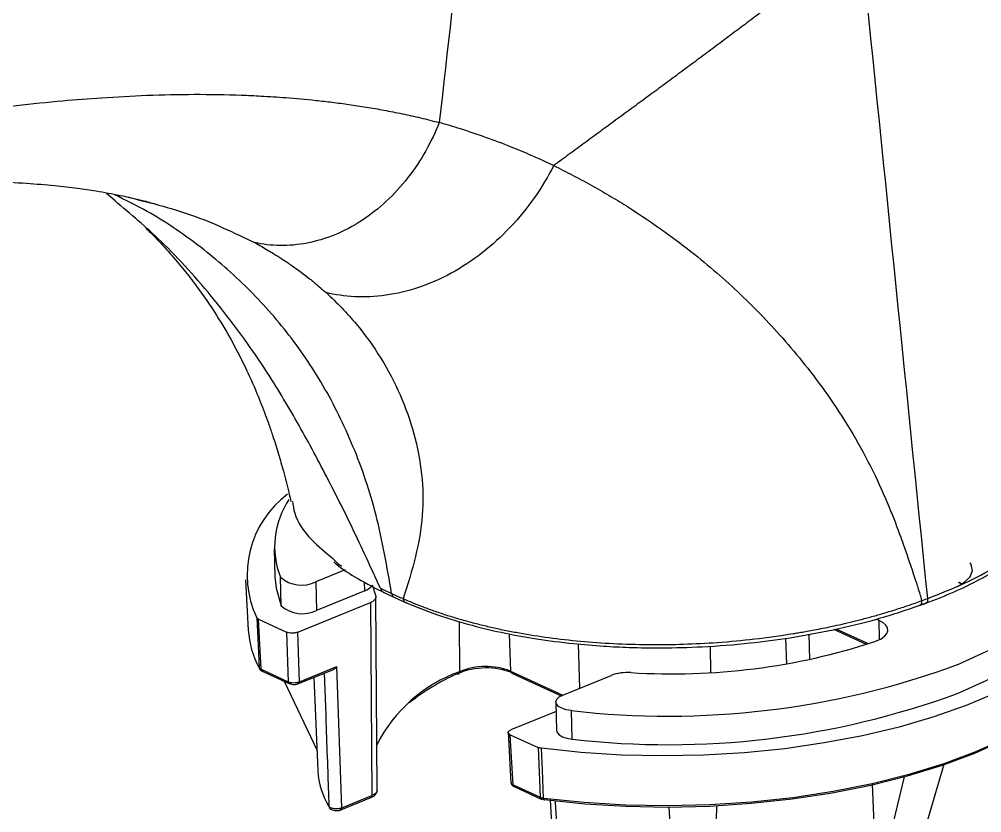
# Model space of a CAD drawing. Header units: millimetres. Extents: x 1261 to 1854, y -639 to -219.
# Drawn here: x 1780.79 to 1811.2, y -343.35 to -318.27 of the extents above; entities that cross this region are included whole.
import ezdxf

# ---------------------------------------------------------------- set-up
doc = ezdxf.new("R2010")
doc.units = ezdxf.units.MM
doc.header["$LTSCALE"] = 0.1
doc.layers.get('0').update_dxf_attribs({"lineweight": 13})

msp = doc.modelspace()

# ---------------------------------------------------------------- linework, layer by layer
at = {"color": 7, "linetype": 'Continuous', "lineweight": 25}
for p, q in [((1783.816, -324.011), (1783.544, -323.772)), ((1783.816, -324.011), (1783.544, -323.772)), ((1788.847, -334.992), (1788.867, -335.894)), ((1791.085, -335.674), (1790.165, -336.049)), ((1787.942, -335.984), (1788.025, -337.572)), ((1789.065, -336.807), (1789.044, -335.904)), ((1790.165, -336.049), (1790.185, -336.951)), ((1791.706, -336.331), (1791.7, -336.059)), ((1810.573, -336.12), (1810.465, -336.065)), ((1810.477, -336.061), (1810.582, -336.114)), ((1791.706, -336.331), (1790.185, -336.951)), ((1791.943, -336.138), (1792.052, -336.497)), ((1792.271, -336.368), (1792.627, -336.535)), ((1792.271, -336.368), (1792.627, -336.535)), ((1789.588, -337.638), (1791.893, -336.698)), ((1791.893, -336.698), (1791.932, -342.806)), ((1792.097, -342.643), (1792.059, -336.528)), ((1792.627, -336.535), (1792.993, -336.699)), ((1792.627, -336.535), (1792.993, -336.699)), ((1809.238, -336.796), (1809.428, -336.727)), ((1809.238, -336.796), (1809.428, -336.727)), ((1788.352, -337.233), (1789.233, -337.637)), ((1788.431, -338.812), (1788.352, -337.233)), ((1794.686, -337.298), (1794.705, -338.891)), ((1807.959, -337.266), (1807.875, -337.228)), ((1807.973, -337.874), (1807.959, -337.266)), ((1807.559, -338.028), (1806.534, -337.558)), ((1807.625, -338.006), (1806.608, -337.54)), ((1789.233, -337.637), (1789.288, -339.205)), ((1789.642, -339.205), (1789.588, -337.638)), ((1796.275, -337.693), (1796.316, -338.87)), ((1805, -337.834), (1805.031, -338.645)), ((1805.738, -337.706), (1805.765, -338.506)), ((1798.506, -339.407), (1798.458, -338.012)), ((1802.623, -338.079), (1802.633, -338.913)), ((1788.431, -338.812), (1789.288, -339.205)), ((1789.612, -339.266), (1790.694, -338.825)), ((1789.642, -339.205), (1790.827, -338.721)), ((1790.985, -343.192), (1790.827, -338.721)), ((1788.463, -338.87), (1789.321, -339.264)), ((1790.102, -339.066), (1790.227, -342.025)), ((1790.425, -338.934), (1790.472, -340.267)), ((1796.316, -338.87), (1797.967, -339.627)), ((1796.349, -338.93), (1797.918, -339.649)), ((1797.968, -339.627), (1799.489, -339.006)), ((1789.162, -339.191), (1790.2, -341.383)), ((1797.745, -339.85), (1797.766, -340.752)), ((1797.752, -340.143), (1796.323, -340.725)), ((1798.258, -341.021), (1798.237, -340.119)), ((1796.239, -340.792), (1796.327, -342.399)), ((1796.305, -340.879), (1797.186, -341.283)), ((1796.392, -342.461), (1796.305, -340.879)), ((1797.186, -341.283), (1797.248, -342.854)), ((1810.007, -341.825), (1808.914, -345.5)), ((1796.392, -342.461), (1797.248, -342.854)), ((1808.757, -342.209), (1807.872, -345.821)), ((1796.424, -342.52), (1797.281, -342.913)), ((1790.955, -343.254), (1791.903, -342.867)), ((1790.985, -343.192), (1791.932, -342.806)), ((1797.57, -342.951), (1797.764, -346.425)), ((1801.318, -343.166), (1801.503, -346.647)), ((1802.823, -343.125), (1802.757, -346.613))]:
    msp.add_line(p, q, dxfattribs=at)
at = {"color": 7, "linetype": 'Continuous', "lineweight": 25, "flags": 128}
for points in [[(1814.081, -332.769), (1814.313, -333.117), (1814.559, -333.649), (1814.681, -334.191), (1814.678, -334.737), (1814.552, -335.283), (1814.302, -335.824), (1813.932, -336.354), (1813.444, -336.867), (1812.845, -337.36), (1812.138, -337.827), (1811.332, -338.264), (1810.433, -338.667)], [(1810.439, -336.192), (1810.629, -336.083), (1810.828, -335.899), (1810.912, -335.701), (1810.875, -335.503), (1810.842, -335.448)], [(1810.454, -339.569), (1811.341, -339.172), (1812.138, -338.742), (1812.838, -338.282), (1813.435, -337.797), (1813.923, -337.292), (1814.297, -336.77), (1814.554, -336.238), (1814.691, -335.7), (1814.715, -335.301)], [(1788.867, -335.894), (1788.902, -336.251), (1789.065, -336.807)], [(1797.354, -342.882), (1798.635, -343.017), (1799.946, -343.097), (1801.274, -343.121), (1802.607, -343.09), (1803.932, -343.003), (1805.237, -342.862), (1806.51, -342.668), (1807.739, -342.422), (1808.912, -342.127), (1810.018, -341.786), (1811.047, -341.402), (1811.99, -340.978), (1812.836, -340.518), (1813.58, -340.028), (1814.212, -339.51), (1814.729, -338.971), (1815.124, -338.415), (1815.394, -337.848), (1815.537, -337.274), (1815.561, -336.94)], [(1788.294, -337.186), (1788.338, -338.07), (1788.373, -338.765)], [(1807.882, -337.915), (1808.022, -337.846), (1808.13, -337.767), (1808.201, -337.681), (1808.232, -337.592), (1808.222, -337.502), (1808.171, -337.416), (1808.083, -337.336), (1807.959, -337.266)], [(1794.634, -338.951), (1794.648, -338.955), (1794.662, -338.955), (1794.674, -338.952), (1794.685, -338.945), (1794.693, -338.935), (1794.7, -338.923), (1794.704, -338.907), (1794.705, -338.891)], [(1811.665, -339.555), (1810.717, -339.956), (1809.69, -340.318), (1808.592, -340.638), (1807.434, -340.914), (1806.226, -341.142), (1804.978, -341.322), (1803.702, -341.45), (1802.408, -341.527), (1801.109, -341.552), (1799.815, -341.524), (1798.539, -341.443), (1797.291, -341.31)], [(1798.237, -340.119), (1798.072, -340.091), (1797.932, -340.045), (1797.826, -339.984), (1797.763, -339.913), (1797.746, -339.836), (1797.776, -339.759), (1797.852, -339.688), (1797.968, -339.627)], [(1797.388, -342.929), (1798.66, -343.062), (1799.961, -343.142), (1801.28, -343.166), (1802.603, -343.135), (1803.919, -343.049), (1805.214, -342.909), (1806.478, -342.716), (1807.698, -342.472), (1808.862, -342.18), (1809.96, -341.841), (1810.982, -341.459), (1811.917, -341.039), (1812.758, -340.582), (1813.496, -340.095), (1813.818, -339.847)], [(1797.766, -340.752), (1797.783, -340.815), (1797.847, -340.887), (1797.953, -340.947), (1798.093, -340.993), (1798.258, -341.021)], [(1797.354, -342.882), (1797.319, -342.002), (1797.291, -341.31)], [(1807.745, -342.446), (1807.801, -343.936), (1807.872, -345.821)]]:
    msp.add_lwpolyline(points, dxfattribs=at)
at = {"color": 7, "linetype": 'Continuous', "lineweight": 25}
for centre, radius, start, end in [((1791.165, -335.826), 3.177, 126.6611, 205.3396), ((1791.5, -334.929), 2.642, 145.9513, 201.6692), ((1789.715, -335.123), 1.03, 229.3762, 295.9062), ((1791.569, -335.907), 0.445, 287.9326, 323.3095), ((1780.133, -256.058), 85.703, 289.9032, 290.03731), ((1789.735, -336.025), 1.03, 229.3762, 295.9062), ((1790.785, -337.414), 2.764, 183.2798, 209.2499), ((1807.369, -336.656), 1.359, 289.442, 292.1592), ((1801.433, -318.441), 20.517, 266.3236, 288.1443), ((1788.452, -338.761), 0.0792, 182.7064, 208.3007), ((1795.541, -341.134), 2.364, 68.8892, 112.5677), ((1795.536, -340.89), 2.166, 68.8892, 112.5677), ((1801.287, -313.788), 26.506, 263.393, 290.1858), ((1796.279, -343.316), 4.697, 109.5803, 153.1541), ((1797.683, -345.711), 7.415, 114.2761, 128.1197), ((1796.38, -338.874), 0.0638, 176.4723, 240.8937), ((1800.014, -340.425), 1.512, 86.0798, 110.3123), ((1801.308, -314.691), 26.506, 263.393, 290.1858), ((1792.592, -341.908), 2.368, 182.8172, 211.518), ((1796.455, -342.465), 0.0634, 177.1566, 241.0465), ((1797.313, -342.856), 0.0646, 177.858, 240.3314), ((1797.302, -342.863), 0.0539, 246.8173, 294.9528)]:
    msp.add_arc(centre, radius, start, end, dxfattribs=at)
for points in [[(1795.609, -307.735), (1795.098, -312.336), (1794.583, -316.936), (1794.061, -321.532)], [(1795.609, -307.735), (1795.098, -312.336), (1794.583, -316.936), (1794.061, -321.532)], [(1809.497, -336.574), (1808.788, -329.557), (1808.079, -322.568), (1807.372, -315.607)], [(1809.497, -336.574), (1808.788, -329.557), (1808.079, -322.568), (1807.372, -315.607)], [(1792.201, -336.25), (1792.316, -336.305), (1792.434, -336.359), (1792.554, -336.413)], [(1792.201, -336.25), (1792.316, -336.305), (1792.434, -336.359), (1792.554, -336.413)], [(1792.554, -336.413), (1792.675, -336.47), (1792.796, -336.525), (1792.918, -336.579)], [(1792.554, -336.413), (1792.675, -336.47), (1792.796, -336.525), (1792.918, -336.579)]]:
    msp.add_open_spline(points, degree=3, dxfattribs=at)
for points, knots in [([(1807.372, -315.607), (1807.216, -315.731), (1806.904, -315.98), (1806.432, -316.351), (1805.958, -316.721), (1805.481, -317.089), (1805.001, -317.457), (1804.52, -317.823), (1804.037, -318.189), (1803.553, -318.554), (1803.068, -318.918), (1802.581, -319.281), (1802.093, -319.644), (1801.605, -320.006), (1801.115, -320.368), (1800.625, -320.729), (1800.135, -321.09), (1799.643, -321.451), (1799.152, -321.812), (1798.66, -322.172), (1798.169, -322.533), (1797.841, -322.773), (1797.677, -322.893)], [0, 0, 0, 0, 0.05, 0.099999, 0.15, 0.200001, 0.250003, 0.300006, 0.350009, 0.40001, 0.450011, 0.500011, 0.550011, 0.60001, 0.65001, 0.700009, 0.750008, 0.800007, 0.850006, 0.900005, 0.950003, 1, 1, 1, 1]), ([(1807.372, -315.607), (1807.216, -315.731), (1806.904, -315.98), (1806.432, -316.351), (1805.958, -316.721), (1805.481, -317.089), (1805.001, -317.457), (1804.52, -317.823), (1804.037, -318.189), (1803.553, -318.554), (1803.068, -318.918), (1802.581, -319.281), (1802.093, -319.644), (1801.605, -320.006), (1801.115, -320.368), (1800.625, -320.729), (1800.135, -321.09), (1799.643, -321.451), (1799.152, -321.812), (1798.66, -322.172), (1798.169, -322.533), (1797.841, -322.773), (1797.677, -322.893)], [0, 0, 0, 0, 0.05, 0.099999, 0.15, 0.200001, 0.250003, 0.300006, 0.350009, 0.40001, 0.450011, 0.500011, 0.550011, 0.60001, 0.65001, 0.700009, 0.750008, 0.800007, 0.850006, 0.900005, 0.950003, 1, 1, 1, 1]), ([(1756.675, -322.45), (1756.748, -322.483), (1756.9, -322.553), (1757.139, -322.656), (1757.396, -322.762), (1757.673, -322.87), (1758.082, -323.021), (1758.615, -323.198), (1759.269, -323.38), (1759.997, -323.543), (1760.88, -323.676), (1761.777, -323.729), (1762.523, -323.731), (1763.053, -323.715), (1763.56, -323.683), (1764.01, -323.639), (1764.484, -323.577), (1765.088, -323.486), (1765.724, -323.371), (1766.301, -323.256), (1766.724, -323.173), (1767.129, -323.094), (1767.652, -322.997), (1768.371, -322.879), (1769.194, -322.754), (1769.955, -322.64), (1770.537, -322.551), (1770.988, -322.483), (1771.31, -322.434), (1771.508, -322.403), (1771.696, -322.374), (1771.92, -322.338), (1772.224, -322.288), (1772.542, -322.236), (1772.876, -322.18), (1773.229, -322.121), (1773.602, -322.058), (1774, -321.991), (1774.422, -321.92), (1774.871, -321.845), (1775.347, -321.766), (1775.851, -321.684), (1776.751, -321.538), (1777.898, -321.361), (1779.341, -321.155), (1780.717, -320.984), (1782.087, -320.844), (1783.46, -320.737), (1784.847, -320.662), (1786.325, -320.63), (1787.525, -320.65), (1788.487, -320.694), (1789.271, -320.743), (1790.02, -320.812), (1790.684, -320.889), (1791.215, -320.959), (1791.76, -321.042), (1792.32, -321.139), (1792.892, -321.252), (1793.475, -321.381), (1793.864, -321.481), (1794.061, -321.532)], [0, 0, 0, 0, 0.006927, 0.014269, 0.022023, 0.030193, 0.0388, 0.057149, 0.074006, 0.089255, 0.110133, 0.134793, 0.147462, 0.157828, 0.168674, 0.179935, 0.186879, 0.199667, 0.219938, 0.230253, 0.240463, 0.25045, 0.260089, 0.279721, 0.305782, 0.324848, 0.340353, 0.352365, 0.360998, 0.366311, 0.368331, 0.376166, 0.384345, 0.392907, 0.401913, 0.411435, 0.421554, 0.432346, 0.443845, 0.456077, 0.469072, 0.482856, 0.497452, 0.543094, 0.577348, 0.616695, 0.657271, 0.691368, 0.731492, 0.773703, 0.816172, 0.833698, 0.85619, 0.883749, 0.898772, 0.914333, 0.930433, 0.947071, 0.964231, 0.981885, 1, 1, 1, 1]), ([(1756.675, -322.45), (1756.748, -322.483), (1756.9, -322.553), (1757.139, -322.656), (1757.396, -322.762), (1757.673, -322.87), (1758.082, -323.021), (1758.615, -323.198), (1759.269, -323.38), (1759.997, -323.543), (1760.88, -323.676), (1761.777, -323.729), (1762.523, -323.731), (1763.053, -323.715), (1763.56, -323.683), (1764.01, -323.639), (1764.484, -323.577), (1765.088, -323.486), (1765.724, -323.371), (1766.301, -323.256), (1766.724, -323.173), (1767.129, -323.094), (1767.652, -322.997), (1768.371, -322.879), (1769.194, -322.754), (1769.955, -322.64), (1770.537, -322.551), (1770.988, -322.483), (1771.31, -322.434), (1771.508, -322.403), (1771.696, -322.374), (1771.92, -322.338), (1772.224, -322.288), (1772.542, -322.236), (1772.876, -322.18), (1773.229, -322.121), (1773.602, -322.058), (1774, -321.991), (1774.422, -321.92), (1774.871, -321.845), (1775.347, -321.766), (1775.851, -321.684), (1776.751, -321.538), (1777.898, -321.361), (1779.341, -321.155), (1780.717, -320.984), (1782.087, -320.844), (1783.46, -320.737), (1784.847, -320.662), (1786.325, -320.63), (1787.525, -320.65), (1788.487, -320.694), (1789.271, -320.743), (1790.02, -320.812), (1790.684, -320.889), (1791.215, -320.959), (1791.76, -321.042), (1792.32, -321.139), (1792.892, -321.252), (1793.475, -321.381), (1793.864, -321.481), (1794.061, -321.532)], [0, 0, 0, 0, 0.006927, 0.014269, 0.022023, 0.030193, 0.0388, 0.057149, 0.074006, 0.089255, 0.110133, 0.134793, 0.147462, 0.157828, 0.168674, 0.179935, 0.186879, 0.199667, 0.219938, 0.230253, 0.240463, 0.25045, 0.260089, 0.279721, 0.305782, 0.324848, 0.340353, 0.352365, 0.360998, 0.366311, 0.368331, 0.376166, 0.384345, 0.392907, 0.401913, 0.411435, 0.421554, 0.432346, 0.443845, 0.456077, 0.469072, 0.482856, 0.497452, 0.543094, 0.577348, 0.616695, 0.657271, 0.691368, 0.731492, 0.773703, 0.816172, 0.833698, 0.85619, 0.883749, 0.898772, 0.914333, 0.930433, 0.947071, 0.964231, 0.981885, 1, 1, 1, 1]), ([(1794.061, -321.532), (1793.941, -321.833), (1793.798, -322.133), (1793.468, -322.717), (1793.281, -323.001), (1792.864, -323.537), (1792.634, -323.79), (1792.142, -324.249), (1791.88, -324.455), (1791.332, -324.812), (1791.048, -324.961), (1790.47, -325.198), (1790.177, -325.285), (1789.597, -325.397), (1789.31, -325.422), (1788.753, -325.415), (1788.483, -325.383), (1788.225, -325.328)], [0, 0, 0, 0, 0.125, 0.125, 0.25, 0.25, 0.375, 0.375, 0.5, 0.5, 0.625, 0.625, 0.75, 0.75, 0.875, 0.875, 1, 1, 1, 1]), ([(1794.061, -321.532), (1793.941, -321.833), (1793.798, -322.133), (1793.468, -322.717), (1793.281, -323.001), (1792.864, -323.537), (1792.634, -323.79), (1792.142, -324.249), (1791.88, -324.455), (1791.332, -324.812), (1791.048, -324.961), (1790.47, -325.198), (1790.177, -325.285), (1789.597, -325.397), (1789.31, -325.422), (1788.753, -325.415), (1788.483, -325.383), (1788.225, -325.328)], [0, 0, 0, 0, 0.125, 0.125, 0.25, 0.25, 0.375, 0.375, 0.5, 0.5, 0.625, 0.625, 0.75, 0.75, 0.875, 0.875, 1, 1, 1, 1]), ([(1797.677, -322.893), (1797.571, -322.843), (1797.336, -322.734), (1796.892, -322.534), (1796.281, -322.281), (1795.538, -321.998), (1794.885, -321.78), (1794.451, -321.646), (1794.226, -321.579), (1794.116, -321.548), (1794.061, -321.532)], [0, 0, 0, 0, 0.090994, 0.200539, 0.377343, 0.602584, 0.817051, 0.911167, 0.955652, 1, 1, 1, 1]), ([(1797.677, -322.893), (1797.571, -322.843), (1797.336, -322.734), (1796.892, -322.534), (1796.281, -322.281), (1795.538, -321.998), (1794.885, -321.78), (1794.451, -321.646), (1794.226, -321.579), (1794.116, -321.548), (1794.061, -321.532)], [0, 0, 0, 0, 0.090994, 0.200539, 0.377343, 0.602584, 0.817051, 0.911167, 0.955652, 1, 1, 1, 1]), ([(1757.058, -322.725), (1757.081, -322.735), (1757.187, -322.783), (1757.446, -322.9), (1757.992, -323.13), (1758.825, -323.444), (1759.943, -323.782), (1761.138, -324.045), (1762.33, -324.208), (1763.444, -324.296), (1764.464, -324.327), (1765.673, -324.311), (1766.996, -324.237), (1768.447, -324.129), (1769.765, -324.018), (1771.134, -323.894), (1772.491, -323.768), (1773.829, -323.65), (1774.956, -323.559), (1775.919, -323.491), (1776.709, -323.446), (1777.421, -323.414), (1778.15, -323.392), (1779.014, -323.382), (1779.991, -323.396), (1780.984, -323.442), (1781.874, -323.515), (1782.611, -323.601), (1783.261, -323.698), (1783.95, -323.823), (1784.614, -323.97), (1784.961, -324.069), (1785.097, -324.108)], [0, 0, 0, 0, 0.002914, 0.01296, 0.028626, 0.063563, 0.097569, 0.130312, 0.161497, 0.191335, 0.219898, 0.247439, 0.299949, 0.348856, 0.393811, 0.43459, 0.491253, 0.538075, 0.578946, 0.614545, 0.644914, 0.667657, 0.695521, 0.729519, 0.76958, 0.812504, 0.850326, 0.882737, 0.911376, 0.946837, 0.979155, 1, 1, 1, 1]), ([(1757.058, -322.725), (1757.081, -322.735), (1757.187, -322.783), (1757.446, -322.9), (1757.992, -323.13), (1758.825, -323.444), (1759.943, -323.782), (1761.138, -324.045), (1762.33, -324.208), (1763.444, -324.296), (1764.464, -324.327), (1765.673, -324.311), (1766.996, -324.237), (1768.447, -324.129), (1769.765, -324.018), (1771.134, -323.894), (1772.491, -323.768), (1773.829, -323.65), (1774.956, -323.559), (1775.919, -323.491), (1776.709, -323.446), (1777.421, -323.414), (1778.15, -323.392), (1779.014, -323.382), (1779.991, -323.396), (1780.984, -323.442), (1781.874, -323.515), (1782.611, -323.601), (1783.261, -323.698), (1783.95, -323.823), (1784.614, -323.97), (1784.961, -324.069), (1785.097, -324.108)], [0, 0, 0, 0, 0.002914, 0.01296, 0.028626, 0.063563, 0.097569, 0.130312, 0.161497, 0.191335, 0.219898, 0.247439, 0.299949, 0.348856, 0.393811, 0.43459, 0.491253, 0.538075, 0.578946, 0.614545, 0.644914, 0.667657, 0.695521, 0.729519, 0.76958, 0.812504, 0.850326, 0.882737, 0.911376, 0.946837, 0.979155, 1, 1, 1, 1]), ([(1797.677, -322.893), (1797.5, -323.237), (1797.296, -323.576), (1796.837, -324.23), (1796.582, -324.545), (1796.028, -325.133), (1795.73, -325.406), (1795.101, -325.896), (1794.771, -326.112), (1794.095, -326.479), (1793.749, -326.63), (1793.057, -326.861), (1792.712, -326.942), (1792.036, -327.037), (1791.706, -327.051), (1791.072, -327.02), (1790.769, -326.976), (1790.482, -326.907)], [0, 0, 0, 0, 0.125, 0.125, 0.25, 0.25, 0.375, 0.375, 0.5, 0.5, 0.625, 0.625, 0.75, 0.75, 0.875, 0.875, 1, 1, 1, 1]), ([(1797.677, -322.893), (1797.5, -323.237), (1797.296, -323.576), (1796.837, -324.23), (1796.582, -324.545), (1796.028, -325.133), (1795.73, -325.406), (1795.101, -325.896), (1794.771, -326.112), (1794.095, -326.479), (1793.749, -326.63), (1793.057, -326.861), (1792.712, -326.942), (1792.036, -327.037), (1791.706, -327.051), (1791.072, -327.02), (1790.769, -326.976), (1790.482, -326.907)], [0, 0, 0, 0, 0.125, 0.125, 0.25, 0.25, 0.375, 0.375, 0.5, 0.5, 0.625, 0.625, 0.75, 0.75, 0.875, 0.875, 1, 1, 1, 1]), ([(1797.677, -322.893), (1797.777, -322.943), (1797.978, -323.041), (1798.276, -323.194), (1798.569, -323.349), (1798.859, -323.508), (1799.144, -323.669), (1799.425, -323.833), (1799.701, -323.999), (1799.972, -324.167), (1800.476, -324.489), (1801.203, -324.985), (1802.1, -325.663), (1802.922, -326.351), (1803.928, -327.277), (1804.887, -328.289), (1805.818, -329.428), (1806.535, -330.411), (1807.221, -331.5), (1807.829, -332.646), (1808.241, -333.582), (1808.526, -334.316), (1808.763, -334.965), (1808.966, -335.558), (1809.116, -336.013), (1809.187, -336.233), (1809.249, -336.435), (1809.29, -336.576), (1809.309, -336.642)], [0, 0, 0, 0, 0.018847, 0.037613, 0.056276, 0.074819, 0.093223, 0.111473, 0.129552, 0.147445, 0.16514, 0.230165, 0.295243, 0.35351, 0.409038, 0.522112, 0.582841, 0.648947, 0.718634, 0.788087, 0.851943, 0.875355, 0.907127, 0.955753, 0.968817, 0.978425, 0.989913, 1, 1, 1, 1]), ([(1797.677, -322.893), (1797.777, -322.943), (1797.978, -323.041), (1798.276, -323.194), (1798.569, -323.349), (1798.859, -323.508), (1799.144, -323.669), (1799.425, -323.833), (1799.701, -323.999), (1799.972, -324.167), (1800.476, -324.489), (1801.203, -324.985), (1802.1, -325.663), (1802.922, -326.351), (1803.928, -327.277), (1804.887, -328.289), (1805.818, -329.428), (1806.535, -330.411), (1807.221, -331.5), (1807.829, -332.646), (1808.241, -333.582), (1808.526, -334.316), (1808.763, -334.965), (1808.966, -335.558), (1809.116, -336.013), (1809.187, -336.233), (1809.249, -336.435), (1809.29, -336.576), (1809.309, -336.642)], [0, 0, 0, 0, 0.018847, 0.037613, 0.056276, 0.074819, 0.093223, 0.111473, 0.129552, 0.147445, 0.16514, 0.230165, 0.295243, 0.35351, 0.409038, 0.522112, 0.582841, 0.648947, 0.718634, 0.788087, 0.851943, 0.875355, 0.907127, 0.955753, 0.968817, 0.978425, 0.989913, 1, 1, 1, 1]), ([(1792.554, -336.413), (1792.411, -335.579), (1792.13, -333.939), (1791.377, -331.746), (1790.421, -329.806), (1789.262, -328.113), (1787.933, -326.639), (1786.45, -325.379), (1785.064, -324.431), (1784.14, -323.98), (1783.791, -323.809)], [0, 0, 0, 0, 0.1376163, 0.2704012, 0.4004946, 0.5296223, 0.6589981, 0.7892062, 0.9203078, 1, 1, 1, 1]), ([(1792.554, -336.413), (1792.411, -335.579), (1792.13, -333.939), (1791.377, -331.746), (1790.421, -329.806), (1789.262, -328.113), (1787.933, -326.639), (1786.45, -325.379), (1785.064, -324.431), (1784.14, -323.98), (1783.791, -323.809)], [0, 0, 0, 0, 0.1376163, 0.2704012, 0.4004946, 0.5296223, 0.6589981, 0.7892062, 0.9203078, 1, 1, 1, 1]), ([(1784.142, -323.871), (1784.852, -324.045), (1786.302, -324.401), (1787.575, -325.015), (1788.225, -325.328)], [0, 0, 0, 0, 0.489469, 1, 1, 1, 1]), ([(1784.142, -323.871), (1784.852, -324.045), (1786.302, -324.401), (1787.575, -325.015), (1788.225, -325.328)], [0, 0, 0, 0, 0.489469, 1, 1, 1, 1]), ([(1792.201, -336.25), (1791.906, -335.608), (1791.323, -334.335), (1790.396, -332.501), (1789.454, -330.763), (1788.336, -328.943), (1786.958, -327.081), (1785.399, -325.345), (1784.306, -324.424), (1783.816, -324.011)], [0, 0, 0, 0, 0.127684, 0.253038, 0.376873, 0.502281, 0.674992, 0.854173, 1, 1, 1, 1]), ([(1792.201, -336.25), (1791.906, -335.608), (1791.323, -334.335), (1790.396, -332.501), (1789.454, -330.763), (1788.336, -328.943), (1786.958, -327.081), (1785.399, -325.345), (1784.306, -324.424), (1783.816, -324.011)], [0, 0, 0, 0, 0.127684, 0.253038, 0.376873, 0.502281, 0.674992, 0.854173, 1, 1, 1, 1]), ([(1784.786, -324.865), (1784.882, -324.958), (1785.12, -325.186), (1785.559, -325.668), (1786, -326.19), (1786.492, -326.826), (1787.003, -327.572), (1787.512, -328.436), (1787.933, -329.257), (1788.276, -330.023), (1788.52, -330.643), (1788.686, -331.101), (1788.824, -331.505), (1788.979, -331.998), (1789.146, -332.585), (1789.278, -333.089), (1789.35, -333.413), (1789.372, -333.515)], [0, 0, 0, 0, 0.049131, 0.121061, 0.188651, 0.256869, 0.380271, 0.487837, 0.577237, 0.669702, 0.742593, 0.771198, 0.808599, 0.862068, 0.912802, 0.972767, 1, 1, 1, 1]), ([(1784.786, -324.865), (1784.882, -324.958), (1785.12, -325.186), (1785.559, -325.668), (1786, -326.19), (1786.492, -326.826), (1787.003, -327.572), (1787.512, -328.436), (1787.933, -329.257), (1788.276, -330.023), (1788.52, -330.643), (1788.686, -331.101), (1788.824, -331.505), (1788.979, -331.998), (1789.146, -332.585), (1789.278, -333.089), (1789.35, -333.413), (1789.372, -333.515)], [0, 0, 0, 0, 0.049131, 0.121061, 0.188651, 0.256869, 0.380271, 0.487837, 0.577237, 0.669702, 0.742593, 0.771198, 0.808599, 0.862068, 0.912802, 0.972767, 1, 1, 1, 1]), ([(1788.225, -325.328), (1788.301, -325.369), (1788.445, -325.448), (1788.647, -325.566), (1788.86, -325.694), (1789.114, -325.855), (1789.496, -326.113), (1789.877, -326.395), (1790.199, -326.659), (1790.37, -326.807), (1790.454, -326.882), (1790.482, -326.907)], [0, 0, 0, 0, 0.093358, 0.177889, 0.253686, 0.361989, 0.504796, 0.753494, 0.877008, 0.957819, 1, 1, 1, 1]), ([(1788.225, -325.328), (1788.301, -325.369), (1788.445, -325.448), (1788.647, -325.566), (1788.86, -325.694), (1789.114, -325.855), (1789.496, -326.113), (1789.877, -326.395), (1790.199, -326.659), (1790.37, -326.807), (1790.454, -326.882), (1790.482, -326.907)], [0, 0, 0, 0, 0.093358, 0.177889, 0.253686, 0.361989, 0.504796, 0.753494, 0.877008, 0.957819, 1, 1, 1, 1]), ([(1790.482, -326.907), (1790.827, -327.218), (1791.144, -327.548), (1791.72, -328.239), (1791.98, -328.601), (1792.444, -329.353), (1792.648, -329.741), (1792.997, -330.542), (1793.143, -330.953), (1793.373, -331.792), (1793.456, -332.218), (1793.548, -333.078), (1793.555, -333.511), (1793.488, -334.379), (1793.413, -334.813), (1793.203, -335.69), (1793.068, -336.13), (1792.918, -336.579)], [0, 0, 0, 0, 0.125, 0.125, 0.25, 0.25, 0.375, 0.375, 0.5, 0.5, 0.625, 0.625, 0.75, 0.75, 0.875, 0.875, 1, 1, 1, 1]), ([(1790.482, -326.907), (1790.827, -327.218), (1791.144, -327.548), (1791.72, -328.239), (1791.98, -328.601), (1792.444, -329.353), (1792.648, -329.741), (1792.997, -330.542), (1793.143, -330.953), (1793.373, -331.792), (1793.456, -332.218), (1793.548, -333.078), (1793.555, -333.511), (1793.488, -334.379), (1793.413, -334.813), (1793.203, -335.69), (1793.068, -336.13), (1792.918, -336.579)], [0, 0, 0, 0, 0.125, 0.125, 0.25, 0.25, 0.375, 0.375, 0.5, 0.5, 0.625, 0.625, 0.75, 0.75, 0.875, 0.875, 1, 1, 1, 1]), ([(1789.421, -333.504), (1789.439, -333.629), (1789.5, -334.05), (1789.917, -334.669), (1790.462, -335.119), (1790.698, -335.313)], [0, 0, 0, 0, 0.194365, 0.652789, 1, 1, 1, 1]), ([(1789.421, -333.504), (1789.439, -333.629), (1789.5, -334.05), (1789.917, -334.669), (1790.462, -335.119), (1790.698, -335.313)], [0, 0, 0, 0, 0.194365, 0.652789, 1, 1, 1, 1]), ([(1809.333, -336.761), (1809.491, -336.703), (1809.949, -336.534), (1810.655, -336.227), (1811.419, -335.832), (1812.098, -335.405), (1812.69, -334.95), (1813.18, -334.471), (1813.54, -334.028), (1813.688, -333.739), (1813.747, -333.624)], [0, 0, 0, 0, 0.072831, 0.211626, 0.350629, 0.489865, 0.629324, 0.768906, 0.908222, 1, 1, 1, 1]), ([(1809.333, -336.761), (1809.491, -336.703), (1809.949, -336.534), (1810.655, -336.227), (1811.419, -335.832), (1812.098, -335.405), (1812.69, -334.95), (1813.18, -334.471), (1813.54, -334.028), (1813.688, -333.739), (1813.747, -333.624)], [0, 0, 0, 0, 0.072831, 0.211626, 0.350629, 0.489865, 0.629324, 0.768906, 0.908222, 1, 1, 1, 1]), ([(1809.497, -336.574), (1809.895, -336.417), (1810.68, -336.107), (1811.666, -335.577), (1812.486, -335.022), (1813.122, -334.448), (1813.549, -333.944), (1813.705, -333.63), (1813.762, -333.515)], [0, 0, 0, 0, 0.191131, 0.376915, 0.557353, 0.732442, 0.902183, 1, 1, 1, 1]), ([(1809.497, -336.574), (1809.895, -336.417), (1810.68, -336.107), (1811.666, -335.577), (1812.486, -335.022), (1813.122, -334.448), (1813.549, -333.944), (1813.705, -333.63), (1813.762, -333.515)], [0, 0, 0, 0, 0.191131, 0.376915, 0.557353, 0.732442, 0.902183, 1, 1, 1, 1]), ([(1790.698, -335.313), (1790.762, -335.385), (1790.839, -335.469), (1790.964, -335.539), (1790.983, -335.549)], [0, 0, 0, 0, 0.847479, 1, 1, 1, 1]), ([(1790.698, -335.313), (1790.762, -335.385), (1790.839, -335.469), (1790.964, -335.539), (1790.983, -335.549)], [0, 0, 0, 0, 0.847479, 1, 1, 1, 1]), ([(1790.724, -335.414), (1790.75, -335.436), (1790.964, -335.626), (1791.487, -335.964), (1792.05, -336.252), (1792.341, -336.401)], [0, 0, 0, 0, 0.061451, 0.514966, 1, 1, 1, 1]), ([(1790.724, -335.414), (1790.75, -335.436), (1790.964, -335.626), (1791.487, -335.964), (1792.05, -336.252), (1792.341, -336.401)], [0, 0, 0, 0, 0.061451, 0.514966, 1, 1, 1, 1]), ([(1792.201, -336.25), (1792.207, -336.273), (1792.219, -336.32), (1792.249, -336.36), (1792.272, -336.366), (1792.274, -336.367)], [0, 0, 0, 0, 0.456034, 0.942912, 1, 1, 1, 1]), ([(1792.201, -336.25), (1792.207, -336.273), (1792.219, -336.32), (1792.249, -336.36), (1792.272, -336.366), (1792.274, -336.367)], [0, 0, 0, 0, 0.456034, 0.942912, 1, 1, 1, 1]), ([(1792.052, -336.497), (1792.056, -336.515), (1792.064, -336.552), (1792.036, -336.606), (1791.981, -336.657), (1791.923, -336.684), (1791.893, -336.698)], [0, 0, 0, 0, 0.250033, 0.500042, 0.750031, 1, 1, 1, 1]), ([(1792.554, -336.413), (1792.559, -336.449), (1792.572, -336.484), (1792.616, -336.533), (1792.647, -336.547), (1792.679, -336.549)], [0, 0, 0, 0, 0.5, 0.5, 1, 1, 1, 1]), ([(1792.554, -336.413), (1792.559, -336.449), (1792.572, -336.484), (1792.616, -336.533), (1792.647, -336.547), (1792.679, -336.549)], [0, 0, 0, 0, 0.5, 0.5, 1, 1, 1, 1]), ([(1792.913, -336.663), (1793.267, -336.81), (1793.943, -337.091), (1795.045, -337.421), (1796.101, -337.67), (1797.174, -337.863), (1798.215, -337.998), (1799.199, -338.081), (1800.131, -338.127), (1801.171, -338.142), (1802.451, -338.107), (1803.815, -337.999), (1805.203, -337.817), (1806.561, -337.566), (1807.981, -337.222), (1808.871, -336.918), (1809.335, -336.759)], [0, 0, 0, 0, 0.082804, 0.157954, 0.225411, 0.285198, 0.352969, 0.407111, 0.452332, 0.509032, 0.57957, 0.663936, 0.736304, 0.816441, 0.904336, 1, 1, 1, 1]), ([(1792.913, -336.663), (1793.267, -336.81), (1793.943, -337.091), (1795.045, -337.421), (1796.101, -337.67), (1797.174, -337.863), (1798.215, -337.998), (1799.199, -338.081), (1800.131, -338.127), (1801.171, -338.142), (1802.451, -338.107), (1803.815, -337.999), (1805.203, -337.817), (1806.561, -337.566), (1807.981, -337.222), (1808.871, -336.918), (1809.335, -336.759)], [0, 0, 0, 0, 0.082804, 0.157954, 0.225411, 0.285198, 0.352969, 0.407111, 0.452332, 0.509032, 0.57957, 0.663936, 0.736304, 0.816441, 0.904336, 1, 1, 1, 1]), ([(1792.918, -336.579), (1792.977, -336.605), (1793.094, -336.656), (1793.274, -336.731), (1793.458, -336.804), (1793.644, -336.875), (1793.833, -336.944), (1794.025, -337.011), (1794.219, -337.076), (1794.416, -337.139), (1794.616, -337.199), (1794.817, -337.258), (1795.021, -337.314), (1795.226, -337.368), (1795.433, -337.419), (1795.642, -337.469), (1795.852, -337.516), (1796.063, -337.561), (1796.276, -337.604), (1796.49, -337.644), (1796.939, -337.725), (1797.651, -337.834), (1798.652, -337.943), (1799.707, -338.013), (1800.756, -338.037), (1801.811, -338.023), (1802.889, -337.968), (1804.052, -337.859), (1804.894, -337.741), (1805.409, -337.656), (1805.594, -337.625), (1805.81, -337.587), (1806.057, -337.54), (1806.332, -337.485), (1806.635, -337.42), (1806.963, -337.345), (1807.315, -337.259), (1807.687, -337.161), (1808.077, -337.051), (1808.481, -336.927), (1808.896, -336.791), (1809.169, -336.693), (1809.309, -336.642)], [0, 0, 0, 0, 0.014107, 0.028173, 0.042195, 0.056171, 0.070101, 0.083981, 0.09781, 0.111586, 0.125307, 0.13897, 0.152575, 0.166119, 0.1796, 0.193016, 0.206366, 0.219647, 0.232859, 0.245998, 0.259064, 0.315065, 0.372843, 0.432358, 0.493523, 0.547664, 0.607478, 0.672743, 0.743069, 0.751971, 0.762805, 0.775555, 0.7902, 0.806712, 0.825059, 0.845199, 0.867082, 0.890646, 0.915818, 0.942507, 0.970609, 1, 1, 1, 1]), ([(1792.918, -336.579), (1792.977, -336.605), (1793.094, -336.656), (1793.274, -336.731), (1793.458, -336.804), (1793.644, -336.875), (1793.833, -336.944), (1794.025, -337.011), (1794.219, -337.076), (1794.416, -337.139), (1794.616, -337.199), (1794.817, -337.258), (1795.021, -337.314), (1795.226, -337.368), (1795.433, -337.419), (1795.642, -337.469), (1795.852, -337.516), (1796.063, -337.561), (1796.276, -337.604), (1796.49, -337.644), (1796.939, -337.725), (1797.651, -337.834), (1798.652, -337.943), (1799.707, -338.013), (1800.756, -338.037), (1801.811, -338.023), (1802.889, -337.968), (1804.052, -337.859), (1804.894, -337.741), (1805.409, -337.656), (1805.594, -337.625), (1805.81, -337.587), (1806.057, -337.54), (1806.332, -337.485), (1806.635, -337.42), (1806.963, -337.345), (1807.315, -337.259), (1807.687, -337.161), (1808.077, -337.051), (1808.481, -336.927), (1808.896, -336.791), (1809.169, -336.693), (1809.309, -336.642)], [0, 0, 0, 0, 0.014107, 0.028173, 0.042195, 0.056171, 0.070101, 0.083981, 0.09781, 0.111586, 0.125307, 0.13897, 0.152575, 0.166119, 0.1796, 0.193016, 0.206366, 0.219647, 0.232859, 0.245998, 0.259064, 0.315065, 0.372843, 0.432358, 0.493523, 0.547664, 0.607478, 0.672743, 0.743069, 0.751971, 0.762805, 0.775555, 0.7902, 0.806712, 0.825059, 0.845199, 0.867082, 0.890646, 0.915818, 0.942507, 0.970609, 1, 1, 1, 1]), ([(1792.918, -336.579), (1792.923, -336.615), (1792.937, -336.649), (1792.981, -336.697), (1793.011, -336.71), (1793.042, -336.71)], [0, 0, 0, 0, 0.5, 0.5, 1, 1, 1, 1]), ([(1792.918, -336.579), (1792.923, -336.615), (1792.937, -336.649), (1792.981, -336.697), (1793.011, -336.71), (1793.042, -336.71)], [0, 0, 0, 0, 0.5, 0.5, 1, 1, 1, 1]), ([(1809.309, -336.642), (1809.307, -336.67), (1809.303, -336.726), (1809.278, -336.776), (1809.253, -336.785), (1809.246, -336.787)], [0, 0, 0, 0, 0.414245, 0.828491, 1, 1, 1, 1]), ([(1809.309, -336.642), (1809.307, -336.67), (1809.303, -336.726), (1809.278, -336.776), (1809.253, -336.785), (1809.246, -336.787)], [0, 0, 0, 0, 0.414245, 0.828491, 1, 1, 1, 1]), ([(1809.497, -336.574), (1809.496, -336.602), (1809.492, -336.658), (1809.463, -336.711), (1809.435, -336.72), (1809.424, -336.724)], [0, 0, 0, 0, 0.380275, 0.760548, 1, 1, 1, 1]), ([(1809.497, -336.574), (1809.496, -336.602), (1809.492, -336.658), (1809.463, -336.711), (1809.435, -336.72), (1809.424, -336.724)], [0, 0, 0, 0, 0.380275, 0.760548, 1, 1, 1, 1]), ([(1788.352, -337.233), (1788.339, -337.226), (1788.312, -337.212), (1788.3, -337.195), (1788.294, -337.186)], [0, 0, 0, 0, 0.500209, 1, 1, 1, 1]), ([(1789.588, -337.638), (1789.574, -337.643), (1789.547, -337.653), (1789.499, -337.663), (1789.449, -337.669), (1789.383, -337.67), (1789.304, -337.663), (1789.256, -337.645), (1789.233, -337.637)], [0, 0, 0, 0, 0.134375, 0.266143, 0.395307, 0.521866, 0.766054, 1, 1, 1, 1]), ([(1788.373, -338.765), (1788.379, -338.774), (1788.391, -338.791), (1788.418, -338.805), (1788.431, -338.812)], [0, 0, 0, 0, 0.500001, 1, 1, 1, 1]), ([(1788.382, -338.798), (1788.395, -338.817), (1788.418, -338.847), (1788.451, -338.864), (1788.464, -338.871)], [0, 0, 0, 0, 0.608266, 1, 1, 1, 1]), ([(1788.431, -338.812), (1788.433, -338.823), (1788.436, -338.845), (1788.449, -338.864), (1788.461, -338.868), (1788.464, -338.869)], [0, 0, 0, 0, 0.4195796, 0.8391648, 1, 1, 1, 1]), ([(1790.693, -338.823), (1790.7, -338.821), (1790.728, -338.811), (1790.775, -338.777), (1790.808, -338.741), (1790.827, -338.721)], [0, 0, 0, 0, 0.133503, 0.505598, 1, 1, 1, 1]), ([(1788.464, -338.869), (1788.469, -338.871), (1788.482, -338.878), (1788.498, -338.873), (1788.508, -338.87)], [0, 0, 0, 0, 0.381449, 1, 1, 1, 1]), ([(1789.288, -339.205), (1789.311, -339.213), (1789.359, -339.231), (1789.455, -339.24), (1789.539, -339.233), (1789.602, -339.22), (1789.629, -339.21), (1789.642, -339.205)], [0, 0, 0, 0, 0.236866, 0.482255, 0.736166, 0.867002, 1, 1, 1, 1]), ([(1789.321, -339.262), (1789.318, -339.261), (1789.306, -339.257), (1789.293, -339.237), (1789.289, -339.216), (1789.288, -339.205)], [0, 0, 0, 0, 0.1608352, 0.5804204, 1, 1, 1, 1]), ([(1789.32, -339.263), (1789.343, -339.271), (1789.39, -339.289), (1789.477, -339.294), (1789.556, -339.286), (1789.598, -339.271), (1789.615, -339.265)], [0, 0, 0, 0, 0.254634, 0.530759, 0.82083, 1, 1, 1, 1]), ([(1789.364, -339.263), (1789.354, -339.266), (1789.338, -339.27), (1789.326, -339.264), (1789.321, -339.262)], [0, 0, 0, 0, 0.6185509, 1, 1, 1, 1]), ([(1789.642, -339.205), (1789.641, -339.216), (1789.64, -339.238), (1789.625, -339.261), (1789.603, -339.271), (1789.586, -339.266), (1789.577, -339.263)], [0, 0, 0, 0, 0.25, 0.499999, 0.749999, 1, 1, 1, 1]), ([(1790.472, -340.267), (1790.478, -340.446), (1790.499, -341.039), (1790.529, -341.875), (1790.555, -342.614), (1790.567, -342.966), (1790.571, -343.09), (1790.573, -343.131), (1790.573, -343.146)], [0, 0, 0, 0, 0.186668, 0.617385, 0.871087, 0.957084, 0.983927, 1, 1, 1, 1]), ([(1796.305, -340.879), (1796.286, -340.868), (1796.249, -340.847), (1796.237, -340.812), (1796.244, -340.784), (1796.26, -340.763), (1796.286, -340.742), (1796.31, -340.731), (1796.323, -340.725)], [0, 0, 0, 0, 0.233946, 0.478134, 0.604693, 0.733857, 0.865625, 1, 1, 1, 1]), ([(1797.291, -341.31), (1797.271, -341.307), (1797.232, -341.301), (1797.201, -341.289), (1797.186, -341.283)], [0, 0, 0, 0, 0.500005, 1, 1, 1, 1]), ([(1796.329, -342.393), (1796.33, -342.404), (1796.332, -342.432), (1796.355, -342.471), (1796.387, -342.501), (1796.413, -342.514), (1796.424, -342.52)], [0, 0, 0, 0, 0.195102, 0.479119, 0.769925, 1, 1, 1, 1]), ([(1796.329, -342.393), (1796.331, -342.405), (1796.336, -342.431), (1796.373, -342.451), (1796.392, -342.461)], [0, 0, 0, 0, 0.476591, 1, 1, 1, 1]), ([(1791.9, -342.868), (1791.93, -342.854), (1792, -342.821), (1792.074, -342.753), (1792.089, -342.685), (1792.095, -342.657)], [0, 0, 0, 0, 0.306972, 0.704267, 1, 1, 1, 1]), ([(1792.094, -342.642), (1792.095, -342.648), (1792.099, -342.673), (1792.073, -342.715), (1792.019, -342.765), (1791.961, -342.793), (1791.932, -342.806)], [0, 0, 0, 0, 0.103676, 0.402452, 0.701226, 1, 1, 1, 1]), ([(1791.866, -342.865), (1791.875, -342.868), (1791.893, -342.873), (1791.914, -342.862), (1791.929, -342.84), (1791.931, -342.818), (1791.932, -342.806)], [0, 0, 0, 0, 0.25, 0.499999, 0.75, 1, 1, 1, 1]), ([(1797.248, -342.854), (1797.264, -342.86), (1797.294, -342.873), (1797.334, -342.879), (1797.354, -342.882)], [0, 0, 0, 0, 0.499999, 1, 1, 1, 1]), ([(1797.325, -342.912), (1797.334, -342.916), (1797.353, -342.923), (1797.376, -342.927), (1797.388, -342.929)], [0, 0, 0, 0, 0.499997, 1, 1, 1, 1]), ([(1797.354, -342.882), (1797.355, -342.893), (1797.356, -342.915), (1797.365, -342.934), (1797.376, -342.941), (1797.384, -342.933), (1797.388, -342.929)], [0, 0, 0, 0, 0.25, 0.5, 0.749998, 1, 1, 1, 1]), ([(1797.93, -346.519), (1797.891, -345.832), (1797.828, -344.726), (1797.763, -343.539), (1797.734, -343.04), (1797.729, -342.957)], [0, 0, 0, 0, 0.578869, 0.930887, 1, 1, 1, 1]), ([(1790.985, -343.192), (1790.968, -343.199), (1790.933, -343.211), (1790.87, -343.222), (1790.804, -343.226), (1790.74, -343.222), (1790.681, -343.211), (1790.632, -343.194), (1790.593, -343.172), (1790.58, -343.155), (1790.573, -343.146)], [0, 0, 0, 0, 0.127949, 0.25505, 0.381306, 0.506719, 0.631292, 0.755029, 0.877931, 1, 1, 1, 1]), ([(1790.583, -343.18), (1790.597, -343.199), (1790.622, -343.232), (1790.685, -343.262), (1790.759, -343.28), (1790.851, -343.28), (1790.917, -343.268), (1790.95, -343.255), (1790.958, -343.252)], [0, 0, 0, 0, 0.178296, 0.323833, 0.535821, 0.730191, 0.937556, 1, 1, 1, 1]), ([(1790.985, -343.192), (1790.985, -343.204), (1790.983, -343.226), (1790.968, -343.248), (1790.946, -343.259), (1790.929, -343.254), (1790.92, -343.251)], [0, 0, 0, 0, 0.2500003, 0.5000006, 0.7500002, 1, 1, 1, 1])]:
    msp.add_open_spline(points, degree=3, knots=knots, dxfattribs=at)

doc.saveas('drawing.dxf')
